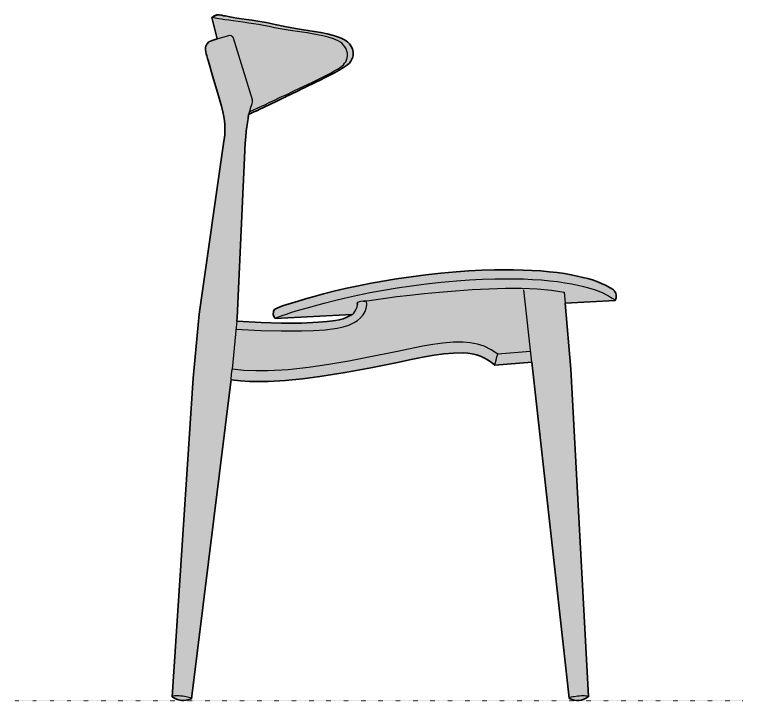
# Model space of a CAD drawing. Header units: millimetres. Extents: x 0 to 1677, y -786 to 742.
# Drawn here: x 890 to 1677, y 0 to 740 of the extents above; entities that cross this region are included whole.
import ezdxf

# ---------------------------------------------------------------- set-up
doc = ezdxf.new("R2010")
doc.units = ezdxf.units.MM
doc.linetypes.add('Dots', pattern=[1, 0, -1])
doc.layers.add('Blocks', color=7, linetype='Continuous')
doc.layers.add('Blocks$Fill', color=7, linetype='Continuous', true_color=0xffffff)
for name, color, linetype, lineweight, true_color in [('Blocks$Inner', 7, 'Continuous', 25, 0x007f00), ('Blocks$Outline', 7, 'Continuous', 35, 0xff3f3f), ('Groud', 7, 'Dots', 25, 0x243775)]:
    doc.layers.add(name, color=color, linetype=linetype, lineweight=lineweight, true_color=true_color)

# ---------------------------------------------------------------- blocks, each defined once
blk = doc.blocks.new('CH33T side')
at = {"layer": 'Blocks$Fill', "extrusion": (0, 0, -1)}
blk.add_hatch(color=256, dxfattribs=at).paths.add_polyline_path([(78.38, 45.55), (78.39, 45.55), (78.4, 45.55), (78.44, 45.55), (78.62, 45.54), (79.31, 45.5), (81.94, 45.37), (91.33, 44.9), (119.81, 43.48), (148.3, 42.06), (157.68, 41.59), (160.31, 41.46), (161.01, 41.43), (161.18, 41.42), (161.23, 41.42), (161.24, 41.42), (161.24, 41.42), (162.48, 43.36), (163.18, 45.66), (163.01, 48.67), (161.77, 51.33), (161.59, 51.5), (160.89, 51.86), (159.83, 52.21), (158.23, 52.92), (155.93, 53.8), (153.09, 54.87), (149.56, 55.93), (128.32, 62.48), (108.85, 67.79), (97.7, 70.62), (72.92, 76.28), (59.29, 78.94), (30.09, 84.07), (-1.42, 88.5), (-17.52, 90.27), (-33.98, 91.68), (-61.76, 93.28), (-86.01, 93.8), (-96.1, 93.8), (-106.37, 93.45), (-125.49, 92.57), (-134.51, 91.68), (-143.01, 90.8), (-150.98, 89.73), (-158.23, 88.5), (-164.78, 87.08), (-170.8, 85.66), (-176.29, 84.25), (-182.3, 82.48), (-187.61, 80.53), (-191.68, 78.76), (-195.05, 77.17), (-197.88, 75.75), (-200.18, 74.51), (-201.59, 73.45), (-202.83, 72.74), (-203.72, 72.03), (-204.42, 71.5), (-204.78, 71.15), (-204.96, 70.8), (-206.37, 68.67), (-206.9, 66.37), (-206.73, 63.54), (-205.48, 60.71), (-151.78, 57.87), (-157.7, -13.27), (-176.99, -366.55), (-176.63, -366.91), (-174.33, -368.32), (-171.86, -369.38), (-169.38, -370.27), (-166.73, -370.62), (-164.07, -370.62), (-161.42, -370.27), (-158.75, -369.73), (-156.28, -368.68), (-155.93, -368.32), (-115.71, -5.67), (-75.75, -9.03), (-72.39, -6.2), (-68.67, -3.72), (-64.6, -1.42), (-60.53, 0.53), (-55.93, 2.12), (-51.33, 3.19), (-46.55, 3.9), (-41.59, 4.07), (-31.16, 3.9), (-20.88, 3.19), (-10.44, 1.77), (0, 0), (14.51, -3.01), (85.48, -16.81), (112.92, -21.24), (131.5, -23.72), (150.08, -25.67), (168.67, -26.73), (178.59, -26.73), (188.68, -26.55), (198.59, -26.02), (208.67, -24.96), (208.85, -27.08), (251.57, -368.75), (254.33, -369.73), (257, -370.44), (259.65, -370.62), (262.3, -370.62), (264.95, -370.09), (267.43, -369.38), (269.91, -368.32), (272.41, -366.64), (249.74, -23.19), (243.19, 46.02), (216.46, 232.57), (215.58, 239.65), (215.58, 241.77), (215.4, 243.72), (215.4, 245.67), (215.58, 247.79), (215.58, 250.62), (215.92, 254.33), (216.46, 258.94), (217.53, 264.25), (219.11, 270.44), (222.31, 281.24), (231.68, 313.27), (233.1, 318.58), (234.16, 321.77), (234.87, 324.43), (235.57, 326.73), (236.11, 328.85), (236.46, 330.97), (236.46, 331.86), (236.29, 333.1), (235.93, 335.04), (234.69, 337.17), (232.56, 339.47), (230.98, 340.35), (229.2, 341.24), (223.54, 342.85), (229.38, 366.02), (227.97, 366.55), (227.43, 367.08), (226.2, 367.79), (224.96, 368.32), (223.72, 368.5), (222.31, 368.68), (221.06, 368.68), (219.65, 368.5), (218.23, 368.14), (216.81, 367.79), (215.23, 367.61), (213.45, 367.26), (210.09, 366.55), (206.55, 366.02), (202.66, 365.31), (197.35, 364.6), (192.04, 363.72), (186.19, 363.01), (180.01, 361.94), (139.12, 354.16), (112.04, 349.56), (105.13, 348.14), (98.24, 346.37), (91.87, 344.42), (89.21, 343.36), (86.91, 342.3), (84.6, 340.89), (82.66, 339.29), (81.06, 337.52), (79.48, 335.22), (77.88, 332.04), (77.35, 330.26), (76.99, 328.49), (77.17, 325.31), (77.52, 323.19), (78.41, 320.89), (79.48, 318.76), (81.06, 316.63), (83.01, 314.69), (87.25, 311.86), (92.03, 309.03), (97.17, 306.37), (112.57, 298.41), (143.72, 283.36), (145.31, 282.65), (146.37, 281.95), (147.61, 281.42), (148.85, 280.89), (150.44, 280), (152.21, 279.12), (154.16, 278.23), (156.29, 277.17), (158.76, 275.93), (161.59, 274.69), (164.6, 273.1), (167.79, 271.68), (170.98, 270.09), (181.06, 265.31), (184.08, 264.07), (186.9, 262.83), (189.2, 261.77), (189.52, 261.77), (189.74, 260.88), (189.91, 259.47), (190.26, 258.23), (190.44, 256.64), (190.8, 255.04), (191.15, 252.21), (191.86, 248.15), (192.39, 243.36), (193.45, 230.44), (202.3, 42.12), (202.66, 38.23), (176.1, 36.81), (154.34, 36.11), (132.75, 36.28), (114.34, 37.17), (105.13, 37.87), (95.93, 39.12), (92.03, 39.82), (87.96, 40.88), (84.43, 42.3), (80.89, 44.07), (78.23, 45.49), (78.12, 45.7)], flags=0)
at = {"layer": 'Blocks$Inner'}
for points in [[(-229.38, 366.02), (-227.08, 367.96), (-224.25, 369.03), (-221.95, 369.03), (-219.65, 368.5)], [(-188.85, 264.25), (-187.79, 264.78), (-184.42, 266.19), (-180.71, 267.96), (-176.64, 269.92), (-172.39, 271.86), (-167.61, 274.16), (-161.95, 276.82), (-155.76, 279.82), (-148.68, 283.01), (-141.59, 286.37), (-134.16, 290.09), (-126.19, 293.63), (-120.18, 296.64), (-113.81, 299.65), (-107.09, 303.01), (-100.71, 306.37), (-97.35, 308.32), (-93.99, 310.08), (-90.62, 312.21), (-87.44, 314.87), (-86.19, 316.46), (-84.96, 318.23), (-84.07, 320.36), (-83.37, 322.48), (-83.01, 324.96), (-83.01, 327.43), (-83.72, 329.74), (-84.6, 332.04), (-85.84, 334.16), (-87.25, 336.11), (-88.85, 337.87), (-90.62, 339.29), (-93.1, 340.71), (-95.58, 341.95), (-98.24, 342.83), (-104.07, 344.6), (-109.73, 346.02), (-115.57, 347.26), (-121.25, 348.32), (-126.55, 349.2), (-131.86, 349.91), (-137.17, 350.8), (-142.48, 351.68), (-149.2, 352.74), (-155.58, 353.81), (-161.77, 354.87), (-167.79, 356.11), (-173.63, 357.17), (-179.12, 358.23), (-184.42, 359.12), (-189.39, 359.82), (-195.58, 360.71), (-201.24, 361.41), (-206.55, 362.13), (-211.15, 362.83), (-215.4, 363.36), (-218.94, 364.07), (-221.77, 364.42), (-223.9, 364.96), (-225.84, 365.31), (-227.43, 365.66), (-228.14, 365.84), (-228.68, 366.02), (-229.03, 366.02), (-229.2, 366.02), (-229.38, 366.02)], [(-215.23, 367.61), (-216.28, 367.79), (-217.7, 368.14), (-218.41, 368.32), (-218.94, 368.32), (-219.29, 368.5), (-219.47, 368.5), (-219.65, 368.5)], [(-223.54, 342.85), (-209.91, 346.72)], [(-209.74, 346.55), (-209.56, 346.72), (-208.67, 346.37), (-207.44, 345.31), (-206.37, 343.89)], [(-206.37, 343.89), (-186.02, 277.52)], [(-186.02, 277.52), (-186.02, 275.05), (-186.37, 272.92), (-186.72, 271.68)], [(-186.72, 271.68), (-187.97, 267.79), (-188.85, 264.6), (-189.39, 262.3), (-189.52, 261.77)], [(-161.24, 41.42), (-161.06, 41.59), (-160.36, 41.77), (-159.29, 42.3), (-157.7, 43.01), (-155.4, 43.72), (-152.56, 44.78), (-149.03, 46.02), (-143.19, 47.96), (-135.94, 50.09), (-127.79, 52.56), (-118.59, 55.04), (-108.32, 57.87), (-97.17, 60.71), (-85.14, 63.54), (-72.39, 66.37), (-58.76, 69.21), (-44.42, 71.86), (-29.56, 74.33), (-14.16, 76.63), (1.77, 78.76), (18.06, 80.53), (34.52, 81.95), (48.49, 82.83), (62.3, 83.54), (76.11, 84.07), (86.55, 84.07), (96.64, 84.07), (106.9, 83.89), (116.46, 83.36), (126.02, 82.83), (135.04, 81.95), (143.54, 81.06), (151.32, 79.82), (158.75, 78.58), (165.31, 77.35), (171.33, 75.93), (176.81, 74.51), (182.84, 72.57), (187.96, 70.62), (192.21, 68.85), (195.57, 67.26), (198.41, 65.84), (200.71, 64.42), (202.48, 63.36), (203.72, 62.48), (204.6, 61.77), (205.13, 61.24), (205.48, 60.88), (205.48, 60.71)], [(115.71, -5.67), (107.06, 72.3)], [(150.8, 69.73), (151.78, 57.87)], [(-203.54, 29.91), (-176.64, 28.49), (-154.51, 27.79), (-132.57, 27.97), (-119.82, 28.49), (-107.09, 29.2), (-94.34, 30.97), (-87.96, 32.21), (-81.77, 34.16), (-75.94, 36.99), (-72.39, 39.12), (-69.03, 41.95), (-66.2, 45.13), (-64.07, 48.85), (-62.83, 52.39), (-62.3, 56.11), (-62.65, 60.18)], [(-62.65, 60.18), (-66.01, 59.82), (-69.03, 59.47), (-71.15, 58.94), (-72.39, 58.41), (-72.57, 58.05)], [(-72.57, 58.05), (-72.39, 56.28)], [(-202.66, 38.23), (-203.01, 34.87), (-203.37, 32.04), (-207.61, -13.45)], [(78.94, 2.83), (71.86, 7.61), (64.25, 11.33), (56.99, 13.63), (49.38, 15.04), (41.77, 15.57), (30.79, 15.57), (19.82, 14.69), (8.85, 13.28), (-1.95, 11.33), (-30.97, 5.49), (-60, -0.53), (-81.59, -4.6), (-103.36, -8.32), (-125.14, -11.51), (-147.09, -13.98), (-169.03, -15.22), (-181.95, -15.22), (-194.87, -14.69), (-207.61, -13.45)], [(75.75, -9.03), (75.93, -7.96), (76.46, -6.2), (77.17, -3.54), (78.05, -0.18), (78.94, 2.83)], [(114.11, 5.75), (78.94, 2.83)], [(-208.67, -24.96), (-208.15, -18.94), (-207.61, -13.63), (-207.61, -13.45)], [(75.93, -9.03), (75.75, -9.03)], [(-272.39, -366.37), (-272.21, -366.02), (-271.68, -365.84), (-270.79, -365.67), (-269.56, -365.49), (-268.14, -365.49), (-266.56, -365.49), (-264.61, -365.49), (-262.84, -365.67), (-260.88, -365.84), (-258.94, -366.02), (-257.17, -366.37), (-255.58, -366.73), (-254.17, -367.08), (-252.92, -367.44), (-252.04, -367.79), (-251.68, -368.14), (-251.51, -368.32), (-251.68, -368.68), (-251.86, -368.85)], [(-272.21, -366.91), (-272.21, -366.73), (-272.39, -366.37)], [(155.93, -368.32), (156.11, -367.97), (156.64, -367.61), (157.52, -367.26), (158.58, -366.91), (160, -366.55), (161.59, -366.37), (163.54, -366.02), (165.31, -365.84), (167.26, -365.67), (169.2, -365.49), (170.97, -365.49), (172.74, -365.49), (174.16, -365.67), (175.4, -365.84), (176.29, -366.02), (176.81, -366.2), (176.99, -366.55), (176.81, -366.91), (176.63, -366.91)], [(156.28, -368.68), (156.11, -368.5), (155.93, -368.32)]]:
    blk.add_lwpolyline(points, dxfattribs=at)
blk.add_open_spline([(-66.02, 59.82), (-66.02, 59.82), (80.63, 83.17), (150.8, 69.73)], degree=3, dxfattribs=at)
blk.add_open_spline([(-78.12, 45.7), (-72.97, 48.88), (-72.39, 56.28), (-72.39, 56.28), (-72.39, 56.28), (-72.57, 57.87), (-72.57, 57.87)], degree=3, knots=[58.016316, 58.016316, 58.016316, 58.016316, 59, 59, 59, 60, 60, 60, 60], dxfattribs=at)
at = {"layer": 'Blocks$Outline'}
blk.add_lwpolyline([(-161.24, 41.42), (-162.48, 43.36), (-163.18, 45.66), (-163.01, 48.67), (-161.77, 51.33), (-161.59, 51.5), (-160.89, 51.86), (-159.83, 52.21), (-158.23, 52.92), (-155.93, 53.8), (-153.09, 54.87), (-149.56, 55.93), (-143.54, 57.87), (-136.46, 60), (-128.32, 62.48), (-119.12, 64.96), (-108.85, 67.79), (-97.7, 70.62), (-85.66, 73.45), (-72.92, 76.28), (-59.29, 78.94), (-44.96, 81.59), (-30.09, 84.07), (-14.51, 86.37), (1.42, 88.5), (17.52, 90.27), (33.98, 91.68), (47.96, 92.57), (61.76, 93.28), (75.58, 93.63), (86.01, 93.8), (96.1, 93.8), (106.37, 93.45), (115.93, 93.1), (125.49, 92.57), (134.51, 91.68), (143.01, 90.8), (150.98, 89.73), (158.23, 88.5), (164.78, 87.08), (170.8, 85.66), (176.29, 84.25), (182.3, 82.48), (187.61, 80.53), (191.68, 78.76), (195.05, 77.17), (197.88, 75.75), (200.18, 74.51), (201.59, 73.45), (202.83, 72.74), (203.72, 72.03), (204.42, 71.5), (204.78, 71.15), (204.96, 70.8), (206.37, 68.67), (206.9, 66.37), (206.73, 63.54), (205.48, 60.71), (151.78, 57.87), (157.7, -13.27), (176.99, -366.55), (176.63, -366.91), (174.33, -368.32), (171.86, -369.38), (169.38, -370.27), (166.73, -370.62), (164.07, -370.62), (161.42, -370.27), (158.75, -369.73), (156.28, -368.68), (155.93, -368.32), (115.71, -5.67), (75.75, -9.03), (72.39, -6.2), (68.67, -3.72), (64.6, -1.42), (60.53, 0.53), (55.93, 2.12), (51.33, 3.19), (46.55, 3.9), (41.59, 4.07), (31.16, 3.9), (20.88, 3.19), (10.44, 1.77), (0, 0), (-14.51, -3.01), (-29.03, -6.02), (-58.05, -11.86), (-85.48, -16.81), (-112.92, -21.24), (-131.5, -23.72), (-150.08, -25.67), (-168.67, -26.73), (-178.59, -26.73), (-188.68, -26.55), (-198.59, -26.02), (-208.67, -24.96), (-208.85, -27.08), (-251.57, -368.75), (-254.33, -369.73), (-257, -370.44), (-259.65, -370.62), (-262.3, -370.62), (-264.95, -370.09), (-267.43, -369.38), (-269.91, -368.32), (-272.41, -366.64), (-249.74, -23.19), (-243.19, 46.02), (-216.46, 232.57), (-215.92, 236.64), (-215.58, 239.65), (-215.58, 241.77), (-215.4, 243.72), (-215.4, 245.67), (-215.58, 247.79), (-215.58, 250.62), (-215.92, 254.33), (-216.46, 258.94), (-217.53, 264.25), (-219.11, 270.44), (-222.31, 281.24), (-225.13, 290.97), (-227.61, 299.47), (-229.74, 306.9), (-231.68, 313.27), (-233.1, 318.58), (-234.16, 321.77), (-234.87, 324.43), (-235.57, 326.73), (-236.11, 328.85), (-236.46, 330.97), (-236.46, 331.86), (-236.29, 333.1), (-235.93, 335.04), (-234.69, 337.17), (-232.56, 339.47), (-230.98, 340.35), (-229.2, 341.24), (-223.54, 342.85), (-229.38, 366.02), (-227.97, 366.55), (-227.43, 367.08), (-226.2, 367.79), (-224.96, 368.32), (-223.72, 368.5), (-222.31, 368.68), (-221.06, 368.68), (-219.65, 368.5), (-218.23, 368.14), (-216.81, 367.79), (-215.23, 367.61), (-213.45, 367.26), (-210.09, 366.55), (-206.55, 366.02), (-202.66, 365.31), (-197.35, 364.6), (-192.04, 363.72), (-186.19, 363.01), (-180.01, 361.94), (-170.98, 360.35), (-161.24, 358.41), (-150.62, 356.28), (-139.12, 354.16), (-132.57, 353.1), (-125.85, 352.03), (-118.94, 350.8), (-112.04, 349.56), (-105.13, 348.14), (-98.24, 346.37), (-91.87, 344.42), (-89.21, 343.36), (-86.91, 342.3), (-84.6, 340.89), (-82.66, 339.29), (-81.06, 337.52), (-79.48, 335.22), (-77.88, 332.04), (-77.35, 330.26), (-76.99, 328.49), (-77.17, 325.31), (-77.52, 323.19), (-78.41, 320.89), (-79.48, 318.76), (-81.06, 316.63), (-83.01, 314.69), (-87.25, 311.86), (-92.03, 309.03), (-97.17, 306.37), (-102.13, 303.72), (-107.26, 301.06), (-112.57, 298.41), (-116.64, 296.46), (-120.89, 294.34), (-124.96, 292.39), (-129.03, 290.44), (-132.92, 288.5), (-136.29, 286.9), (-139.29, 285.48), (-141.59, 284.42), (-143.72, 283.36), (-145.31, 282.65), (-146.37, 281.95), (-147.61, 281.42), (-148.85, 280.89), (-150.44, 280), (-152.21, 279.12), (-154.16, 278.23), (-156.29, 277.17), (-158.76, 275.93), (-161.59, 274.69), (-164.6, 273.1), (-167.79, 271.68), (-170.98, 270.09), (-174.34, 268.5), (-177.7, 266.9), (-181.06, 265.31), (-184.08, 264.07), (-186.9, 262.83), (-189.2, 261.77), (-189.52, 261.77), (-189.74, 260.88), (-189.91, 259.47), (-190.26, 258.23), (-190.44, 256.64), (-190.8, 255.04), (-191.15, 252.21), (-191.86, 248.15), (-192.39, 243.36), (-192.92, 237.34), (-193.45, 230.44), (-202.3, 42.12), (-202.66, 38.23), (-176.1, 36.81), (-154.34, 36.11), (-132.75, 36.28), (-114.34, 37.17), (-105.13, 37.87), (-95.93, 39.12), (-92.03, 39.82), (-87.96, 40.88), (-84.43, 42.3), (-80.89, 44.07), (-78.23, 45.49), (-78.12, 45.7)], dxfattribs=at)
for points in [[(-78.38, 45.55), (-78.38, 45.55), (-161.24, 41.42), (-161.24, 41.42)], [(-78.12, 45.7), (-78.21, 45.65), (-78.29, 45.6), (-78.38, 45.55)]]:
    blk.add_open_spline(points, degree=3, dxfattribs=at)

msp = doc.modelspace()

# ---------------------------------------------------------------- linework, layer by layer
at = {"layer": 'Groud'}
msp.add_lwpolyline([(890.31, 0), (1676.61, 0)], dxfattribs=at)

# ---------------------------------------------------------------- block references
at = {"layer": 'Blocks'}
msp.add_blockref('CH33T side', (1332.59, 370.62), dxfattribs=at)

doc.saveas('drawing.dxf')
